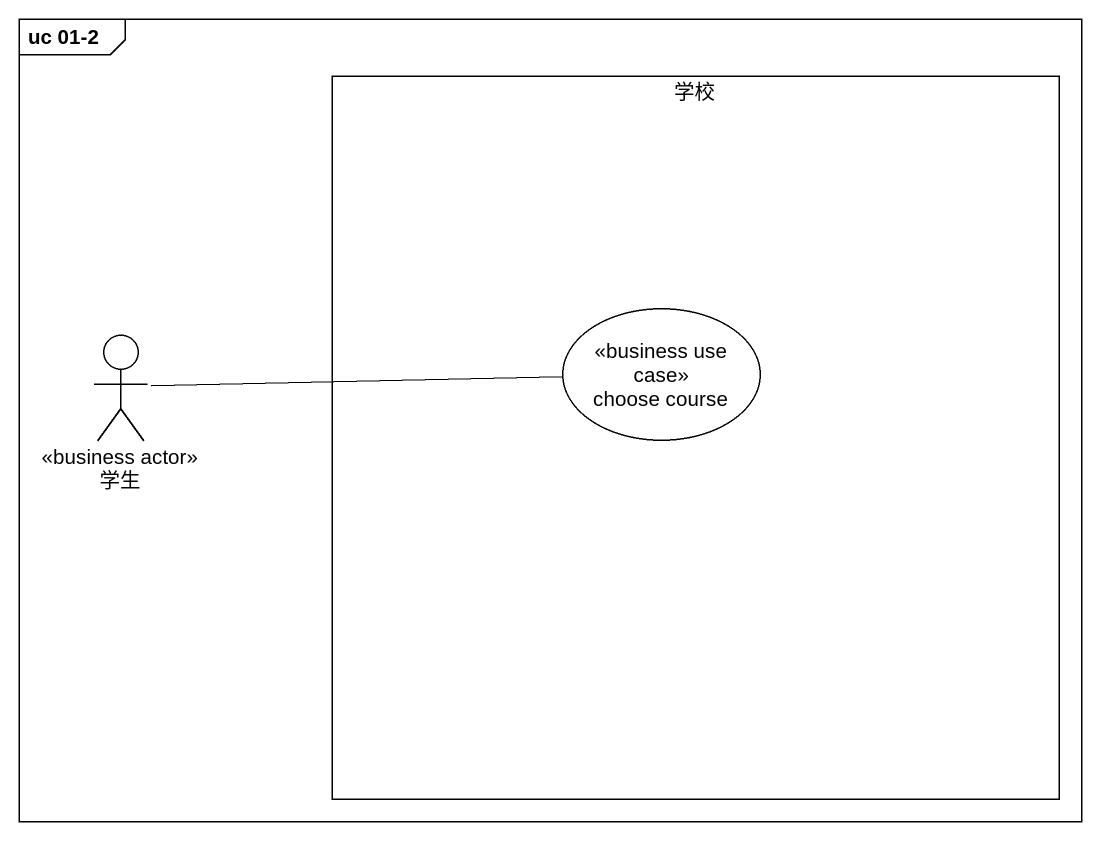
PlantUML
@startuml
mainframe uc 01-2
rectangle 学校 {
  usecase "choose course" as choose_course <<business use case>>
}
actor 学生 <<business actor>>
学生 -right- choose_course
@enduml
